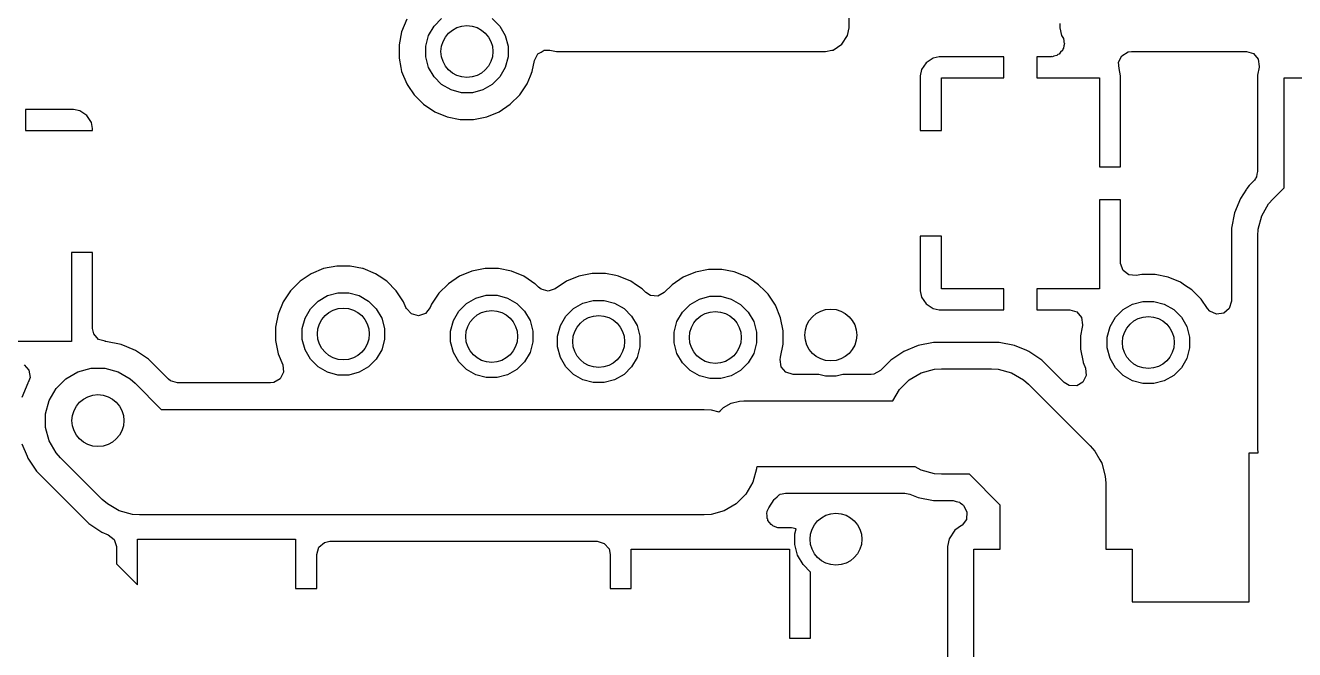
# Model space of a CAD drawing. Extents: x 3.09 to 4.62, y -6.46 to -3.15.
# Drawn here: x 3.7775 to 4.259, y -4.5769 to -4.3401 of the extents above; entities that cross this region are included whole.
import ezdxf

# ---------------------------------------------------------------- set-up
doc = ezdxf.new("R2010")
doc.units = 0
doc.header["$MEASUREMENT"] = 0
doc.layers.add('BLACK', color=7, linetype='CONTINUOUS')

msp = doc.modelspace()

# ---------------------------------------------------------------- linework, layer by layer
at = {"layer": 'BLACK', "linetype": 'CONTINUOUS'}
for p, q in [((4.09002, -4.34099), (4.09002, -4.31969)), ((3.92216, -4.33779), (3.92022, -4.34248)), ((3.93251, -4.34041), (3.93541, -4.33751)), ((3.95459, -4.33751), (3.95749, -4.34041)), ((3.92022, -4.34248), (3.91923, -4.34746)), ((3.92022, -4.34248), (3.92022, -4.34248)), ((3.93045, -4.34397), (3.93251, -4.34041)), ((3.95749, -4.34041), (3.95955, -4.34397)), ((4.08944, -4.34391), (4.09002, -4.34099)), ((4.16998, -4.33939), (4.16998, -4.34099)), ((4.16998, -4.34099), (4.17056, -4.34391)), ((3.91923, -4.34746), (3.91923, -4.35254)), ((3.92939, -4.34794), (3.93045, -4.34397)), ((3.92939, -4.35206), (3.92939, -4.34794)), ((3.95955, -4.34397), (3.96061, -4.34794)), ((3.96061, -4.34794), (3.96061, -4.35206)), ((4.08391, -4.34944), (4.08722, -4.34722)), ((4.08722, -4.34722), (4.08944, -4.34391)), ((4.17056, -4.34391), (4.17131, -4.34503)), ((4.17131, -4.34503), (4.17152, -4.3459)), ((4.17141, -4.34781), (4.17136, -4.34869)), ((4.17165, -4.34695), (4.17141, -4.34781)), ((4.17152, -4.3459), (4.17149, -4.34644)), ((4.17149, -4.34644), (4.17165, -4.34695)), ((3.91923, -4.35254), (3.91994, -4.35609)), ((3.93045, -4.35603), (3.92939, -4.35206)), ((3.96061, -4.35206), (3.95955, -4.35603)), ((3.9706, -4.35338), (3.97125, -4.35215)), ((3.97125, -4.35215), (3.97189, -4.35093)), ((3.97189, -4.35093), (3.9719, -4.35092)), ((3.9719, -4.35092), (3.97191, -4.35091)), ((3.97191, -4.35091), (3.97311, -4.35023)), ((3.97311, -4.35023), (3.97432, -4.34954)), ((3.97432, -4.34954), (3.97434, -4.34954)), ((3.97434, -4.34954), (3.97435, -4.34954)), ((3.97435, -4.34954), (3.97442, -4.34954)), ((3.97442, -4.34954), (3.97643, -4.34951)), ((3.97643, -4.34951), (3.97901, -4.35002)), ((3.97901, -4.35002), (4.08099, -4.35002)), ((4.08099, -4.35002), (4.08341, -4.34954)), ((4.08099, -4.35002), (4.08099, -4.35002)), ((4.08099, -4.35002), (4.08099, -4.35002)), ((4.08341, -4.34954), (4.08391, -4.34944)), ((4.12188, -4.35246), (4.11923, -4.35423)), ((4.12421, -4.352), (4.12188, -4.35246)), ((4.14875, -4.352), (4.12421, -4.352)), ((4.14875, -4.36), (4.14875, -4.352)), ((4.16669, -4.352), (4.16125, -4.352)), ((4.16125, -4.352), (4.16125, -4.36)), ((4.16694, -4.35194), (4.16669, -4.352)), ((4.16713, -4.35198), (4.16694, -4.35194)), ((4.16761, -4.35179), (4.16713, -4.35198)), ((4.16883, -4.35151), (4.16761, -4.35179)), ((4.16923, -4.35116), (4.16883, -4.35151)), ((4.16973, -4.35096), (4.16923, -4.35116)), ((4.17025, -4.35024), (4.16973, -4.35096)), ((4.17091, -4.34965), (4.17025, -4.35024)), ((4.17105, -4.34913), (4.17091, -4.34965)), ((4.17136, -4.34869), (4.17105, -4.34913)), ((4.19224, -4.3541), (4.19349, -4.3516)), ((4.19349, -4.3516), (4.19589, -4.35017)), ((4.19589, -4.35017), (4.19712, -4.35002)), ((4.19712, -4.35002), (4.24072, -4.35002)), ((4.24072, -4.35002), (4.24341, -4.35081)), ((4.24341, -4.35081), (4.24524, -4.35292)), ((4.24524, -4.35292), (4.24563, -4.35569)), ((3.91994, -4.35609), (3.92022, -4.35752)), ((3.92022, -4.35752), (3.92216, -4.36221)), ((3.93251, -4.35959), (3.93045, -4.35603)), ((3.95955, -4.35603), (3.95749, -4.35959)), ((3.96908, -4.35921), (3.96978, -4.35752)), ((3.96978, -4.35752), (3.9706, -4.35338)), ((3.9706, -4.35338), (3.9706, -4.35338)), ((4.11746, -4.35688), (4.117, -4.35921)), ((4.11923, -4.35423), (4.11746, -4.35688)), ((4.19248, -4.35639), (4.19224, -4.3541)), ((4.19244, -4.3564), (4.19248, -4.35639)), ((4.193, -4.35921), (4.19244, -4.3564)), ((4.24559, -4.35595), (4.24498, -4.35901)), ((4.24563, -4.35569), (4.24559, -4.35595)), ((3.92216, -4.36221), (3.9226, -4.36286)), ((3.93541, -4.36249), (3.93251, -4.35959)), ((3.93897, -4.36455), (3.93541, -4.36249)), ((3.95459, -4.36249), (3.95103, -4.36455)), ((3.95749, -4.35959), (3.95459, -4.36249)), ((3.96502, -4.36643), (3.96784, -4.36221)), ((3.96784, -4.36221), (3.96908, -4.35921)), ((4.117, -4.35921), (4.117, -4.38)), ((4.125, -4.38), (4.125, -4.36)), ((4.125, -4.36), (4.14875, -4.36)), ((4.16125, -4.36), (4.185, -4.36)), ((4.185, -4.36), (4.185, -4.39375)), ((4.193, -4.39375), (4.193, -4.35921)), ((4.193, -4.35921), (4.193, -4.35921)), ((4.24498, -4.35901), (4.24498, -4.39551)), ((4.255, -4.40172), (4.255, -4.36)), ((4.255, -4.36), (4.315, -4.36)), ((3.9226, -4.36286), (3.92498, -4.36643)), ((3.92498, -4.36643), (3.92499, -4.36643)), ((3.92499, -4.36643), (3.92857, -4.37002)), ((3.94294, -4.36561), (3.93897, -4.36455)), ((3.94706, -4.36561), (3.94294, -4.36561)), ((3.95103, -4.36455), (3.94706, -4.36561)), ((3.96143, -4.37002), (3.96502, -4.36643)), ((3.79579, -4.372), (3.7775, -4.372)), ((3.7775, -4.372), (3.7775, -4.38)), ((3.79812, -4.37246), (3.79579, -4.372)), ((3.92857, -4.37002), (3.92857, -4.37002)), ((3.92857, -4.37002), (3.93279, -4.37284)), ((3.95721, -4.37284), (3.96143, -4.37002)), ((3.80077, -4.37423), (3.79812, -4.37246)), ((3.80254, -4.37688), (3.80077, -4.37423)), ((3.803, -4.37921), (3.80254, -4.37688)), ((3.93279, -4.37284), (3.93748, -4.37478)), ((3.93748, -4.37478), (3.94246, -4.37577)), ((3.94246, -4.37577), (3.94246, -4.37577)), ((3.94246, -4.37577), (3.94754, -4.37577)), ((3.94754, -4.37577), (3.95252, -4.37478)), ((3.94754, -4.37577), (3.94754, -4.37577)), ((3.95252, -4.37478), (3.95721, -4.37284)), ((3.7775, -4.38), (3.795, -4.38)), ((3.795, -4.38), (3.803, -4.38)), ((3.803, -4.38), (3.803, -4.37921)), ((3.803, -4.37921), (3.803, -4.37921)), ((4.117, -4.38), (4.125, -4.38)), ((4.185, -4.39375), (4.193, -4.39375)), ((4.24498, -4.39551), (4.24468, -4.39652)), ((4.24172, -4.40082), (4.24095, -4.40198)), ((4.24366, -4.39889), (4.24172, -4.40082)), ((4.24378, -4.39875), (4.24366, -4.39889)), ((4.24419, -4.39819), (4.24378, -4.39875)), ((4.24426, -4.39796), (4.24419, -4.39819)), ((4.24454, -4.39756), (4.24426, -4.39796)), ((4.24468, -4.39652), (4.24454, -4.39756)), ((4.23844, -4.40574), (4.23617, -4.4112)), ((4.24078, -4.40223), (4.23844, -4.40574)), ((4.23844, -4.40574), (4.23844, -4.40574)), ((4.24095, -4.40198), (4.24078, -4.40223)), ((4.24078, -4.40223), (4.24078, -4.40223)), ((4.24917, -4.40779), (4.2509, -4.40582)), ((4.2509, -4.40582), (4.255, -4.40172)), ((4.193, -4.40625), (4.185, -4.40625)), ((4.185, -4.40625), (4.185, -4.44)), ((4.193, -4.43016), (4.193, -4.40625)), ((4.24656, -4.41231), (4.24917, -4.40779)), ((4.23617, -4.4112), (4.23502, -4.417)), ((4.23617, -4.4112), (4.23617, -4.4112)), ((4.24521, -4.41735), (4.24656, -4.41231)), ((4.117, -4.42), (4.117, -4.44079)), ((4.125, -4.42), (4.117, -4.42)), ((4.125, -4.44), (4.125, -4.42)), ((4.23502, -4.417), (4.23502, -4.44475)), ((4.24504, -4.41996), (4.24521, -4.41735)), ((4.24504, -4.50058), (4.24504, -4.41996)), ((3.803, -4.42625), (3.795, -4.42625)), ((3.795, -4.42625), (3.795, -4.46)), ((3.803, -4.45502), (3.803, -4.42625)), ((3.88592, -4.43431), (3.8817, -4.43713)), ((3.89061, -4.43236), (3.88592, -4.43431)), ((3.89558, -4.43137), (3.89061, -4.43236)), ((3.89061, -4.43236), (3.89061, -4.43236)), ((3.90066, -4.43137), (3.89558, -4.43137)), ((3.89558, -4.43137), (3.89558, -4.43137)), ((3.9054, -4.43232), (3.90066, -4.43137)), ((3.90066, -4.43137), (3.90066, -4.43137)), ((3.90564, -4.43236), (3.9054, -4.43232)), ((3.91033, -4.43431), (3.90564, -4.43236)), ((3.91174, -4.43525), (3.91033, -4.43431)), ((3.94688, -4.43331), (3.94219, -4.43525)), ((3.95186, -4.43232), (3.94688, -4.43331)), ((3.94688, -4.43331), (3.94688, -4.43331)), ((3.95694, -4.43232), (3.95186, -4.43232)), ((3.95186, -4.43232), (3.95186, -4.43232)), ((3.96191, -4.43331), (3.95694, -4.43232)), ((3.95694, -4.43232), (3.95694, -4.43232)), ((3.9666, -4.43525), (3.96191, -4.43331)), ((3.99246, -4.43423), (3.98748, -4.43522)), ((3.99754, -4.43423), (3.99246, -4.43423)), ((3.99246, -4.43423), (3.99246, -4.43423)), ((4.00152, -4.43502), (3.99754, -4.43423)), ((3.99754, -4.43423), (3.99754, -4.43423)), ((4.03172, -4.4337), (4.02703, -4.43564)), ((4.0367, -4.4327), (4.03172, -4.4337)), ((4.03172, -4.4337), (4.03172, -4.4337)), ((4.04177, -4.4327), (4.0367, -4.4327)), ((4.0367, -4.4327), (4.0367, -4.4327)), ((4.04639, -4.43362), (4.04177, -4.4327)), ((4.04177, -4.4327), (4.04177, -4.4327)), ((4.04675, -4.4337), (4.04639, -4.43362)), ((4.05144, -4.43564), (4.04675, -4.4337)), ((4.19301, -4.43042), (4.193, -4.43016)), ((4.19394, -4.43306), (4.19301, -4.43042)), ((4.19614, -4.43477), (4.19394, -4.43306)), ((4.19893, -4.43502), (4.19614, -4.43477)), ((4.20101, -4.43461), (4.19893, -4.43502)), ((4.20608, -4.43461), (4.20101, -4.43461)), ((4.20101, -4.43461), (4.20101, -4.43461)), ((4.21106, -4.4356), (4.20608, -4.43461)), ((4.20608, -4.43461), (4.20608, -4.43461)), ((3.8817, -4.43713), (3.87811, -4.44072)), ((3.8817, -4.43713), (3.8817, -4.43713)), ((3.91455, -4.43713), (3.91174, -4.43525)), ((3.91814, -4.44072), (3.91455, -4.43713)), ((3.91455, -4.43713), (3.91455, -4.43713)), ((3.93797, -4.43807), (3.93438, -4.44166)), ((3.94219, -4.43525), (3.93797, -4.43807)), ((3.93797, -4.43807), (3.93797, -4.43807)), ((3.96818, -4.4363), (3.9666, -4.43525)), ((3.97082, -4.43807), (3.96818, -4.4363)), ((3.97083, -4.43807), (3.97082, -4.43807)), ((3.9722, -4.43944), (3.97083, -4.43807)), ((3.9731, -4.44016), (3.9722, -4.43944)), ((3.98279, -4.43716), (3.97846, -4.44006)), ((3.98748, -4.43522), (3.98279, -4.43716)), ((3.98748, -4.43522), (3.98748, -4.43522)), ((4.00252, -4.43522), (4.00152, -4.43502)), ((4.00721, -4.43716), (4.00252, -4.43522)), ((4.00933, -4.43858), (4.00721, -4.43716)), ((4.01143, -4.43998), (4.00933, -4.43858)), ((4.02281, -4.43846), (4.01986, -4.44141)), ((4.02703, -4.43564), (4.02281, -4.43846)), ((4.02281, -4.43846), (4.02281, -4.43846)), ((4.05367, -4.43713), (4.05144, -4.43564)), ((4.05566, -4.43846), (4.05367, -4.43713)), ((4.05799, -4.44079), (4.05566, -4.43846)), ((4.05566, -4.43846), (4.05566, -4.43846)), ((4.21575, -4.43754), (4.21106, -4.4356)), ((4.2173, -4.43858), (4.21575, -4.43754)), ((4.21997, -4.44036), (4.2173, -4.43858)), ((3.87811, -4.44072), (3.87529, -4.44494)), ((3.87811, -4.44072), (3.87811, -4.44072)), ((3.88853, -4.44465), (3.8921, -4.44259)), ((3.8921, -4.44259), (3.89607, -4.44153)), ((3.89607, -4.44153), (3.90018, -4.44153)), ((3.90018, -4.44153), (3.90415, -4.44259)), ((3.90415, -4.44259), (3.90771, -4.44465)), ((3.92096, -4.44494), (3.91814, -4.44072)), ((3.91814, -4.44072), (3.91814, -4.44072)), ((3.93438, -4.44166), (3.93156, -4.44588)), ((3.93438, -4.44166), (3.93438, -4.44166)), ((3.94481, -4.44559), (3.94837, -4.44354)), ((3.94837, -4.44354), (3.95234, -4.44247)), ((3.95234, -4.44247), (3.95645, -4.44247)), ((3.95645, -4.44247), (3.96043, -4.44354)), ((3.96043, -4.44354), (3.96399, -4.44559)), ((3.97579, -4.4409), (3.9731, -4.44016)), ((3.97846, -4.44006), (3.97579, -4.4409)), ((3.98897, -4.44545), (3.99294, -4.44439)), ((3.99294, -4.44439), (3.99706, -4.44439)), ((3.99706, -4.44439), (4.00103, -4.44545)), ((4.01143, -4.43999), (4.01143, -4.43998)), ((4.01285, -4.44141), (4.01143, -4.43999)), ((4.01462, -4.44255), (4.01285, -4.44141)), ((4.01741, -4.44275), (4.01462, -4.44255)), ((4.01986, -4.44141), (4.01741, -4.44275)), ((4.02965, -4.44598), (4.03321, -4.44392)), ((4.03321, -4.44392), (4.03718, -4.44286)), ((4.03718, -4.44286), (4.04129, -4.44286)), ((4.04129, -4.44286), (4.04526, -4.44392)), ((4.04526, -4.44392), (4.04882, -4.44598)), ((4.05925, -4.44205), (4.05799, -4.44079)), ((4.06207, -4.44627), (4.05925, -4.44205)), ((4.05925, -4.44205), (4.05925, -4.44205)), ((4.117, -4.44079), (4.11746, -4.44312)), ((4.11746, -4.44312), (4.11923, -4.44577)), ((4.14875, -4.44), (4.125, -4.44)), ((4.14875, -4.448), (4.14875, -4.44)), ((4.185, -4.44), (4.16125, -4.44)), ((4.16125, -4.44), (4.16125, -4.448)), ((4.22356, -4.44395), (4.21997, -4.44036)), ((4.21997, -4.44036), (4.21997, -4.44036)), ((4.22593, -4.44751), (4.22356, -4.44395)), ((4.22356, -4.44395), (4.22356, -4.44395)), ((3.87529, -4.44494), (3.87334, -4.44963)), ((3.88357, -4.45112), (3.88563, -4.44755)), ((3.88563, -4.44755), (3.88853, -4.44465)), ((3.90771, -4.44465), (3.91062, -4.44755)), ((3.91062, -4.44755), (3.91267, -4.45112)), ((3.92187, -4.44715), (3.92096, -4.44494)), ((3.92096, -4.44494), (3.92096, -4.44494)), ((3.92202, -4.44747), (3.92187, -4.44715)), ((3.92392, -4.44951), (3.92202, -4.44747)), ((3.92928, -4.44932), (3.92663, -4.45021)), ((3.93104, -4.44715), (3.92928, -4.44932)), ((3.93156, -4.44588), (3.93104, -4.44715)), ((3.93156, -4.44588), (3.93156, -4.44588)), ((3.93985, -4.45206), (3.94191, -4.4485)), ((3.94191, -4.4485), (3.94481, -4.44559)), ((3.96399, -4.44559), (3.96689, -4.4485)), ((3.96689, -4.4485), (3.96895, -4.45206)), ((3.98251, -4.45041), (3.98541, -4.44751)), ((3.98541, -4.44751), (3.98897, -4.44545)), ((4.00103, -4.44545), (4.00459, -4.44751)), ((4.00459, -4.44751), (4.00749, -4.45041)), ((4.02469, -4.45245), (4.02674, -4.44889)), ((4.02674, -4.44889), (4.02965, -4.44598)), ((4.04882, -4.44598), (4.05173, -4.44889)), ((4.05173, -4.44889), (4.05379, -4.45245)), ((4.06401, -4.45096), (4.06207, -4.44627)), ((4.11923, -4.44577), (4.12188, -4.44754)), ((4.12188, -4.44754), (4.12421, -4.448)), ((4.12421, -4.448), (4.12421, -4.448)), ((4.12421, -4.448), (4.14875, -4.448)), ((4.16125, -4.448), (4.17369, -4.448)), ((4.17369, -4.448), (4.17637, -4.44879)), ((4.17637, -4.44879), (4.1782, -4.4509)), ((4.19105, -4.45079), (4.19396, -4.44788)), ((4.19396, -4.44788), (4.19752, -4.44583)), ((4.19752, -4.44583), (4.20149, -4.44477)), ((4.20149, -4.44477), (4.2056, -4.44477)), ((4.2056, -4.44477), (4.20957, -4.44583)), ((4.20957, -4.44583), (4.21313, -4.44788)), ((4.21313, -4.44788), (4.21604, -4.45079)), ((4.22681, -4.4485), (4.22593, -4.44751)), ((4.22935, -4.44966), (4.22681, -4.4485)), ((4.23212, -4.44926), (4.22935, -4.44966)), ((4.23423, -4.44743), (4.23212, -4.44926)), ((4.23502, -4.44475), (4.23423, -4.44743)), ((3.87334, -4.44963), (3.87235, -4.4546)), ((3.87334, -4.44963), (3.87334, -4.44963)), ((3.88251, -4.45509), (3.88357, -4.45112)), ((3.91267, -4.45112), (3.91373, -4.45509)), ((3.92663, -4.45021), (3.92392, -4.44951)), ((3.93879, -4.45603), (3.93985, -4.45206)), ((3.96895, -4.45206), (3.97001, -4.45603)), ((3.97939, -4.45794), (3.98045, -4.45397)), ((3.98045, -4.45397), (3.98251, -4.45041)), ((4.00749, -4.45041), (4.00955, -4.45397)), ((4.00955, -4.45397), (4.01061, -4.45794)), ((4.02362, -4.45642), (4.02469, -4.45245)), ((4.05379, -4.45245), (4.05485, -4.45642)), ((4.065, -4.45593), (4.06401, -4.45096)), ((4.1782, -4.4509), (4.1786, -4.45367)), ((4.17855, -4.45393), (4.17842, -4.4546)), ((4.1786, -4.45367), (4.17855, -4.45393)), ((4.18899, -4.45435), (4.19105, -4.45079)), ((4.21604, -4.45079), (4.21809, -4.45435)), ((3.80345, -4.45708), (3.803, -4.45502)), ((3.80528, -4.45919), (3.80345, -4.45708)), ((3.87235, -4.4546), (3.87235, -4.45968)), ((3.88251, -4.4592), (3.88251, -4.45509)), ((3.91373, -4.45509), (3.91373, -4.4592)), ((3.93879, -4.46014), (3.93879, -4.45603)), ((3.97001, -4.45603), (3.97001, -4.46014)), ((3.97939, -4.46206), (3.97939, -4.45794)), ((4.01061, -4.45794), (4.01061, -4.46206)), ((4.02362, -4.46053), (4.02362, -4.45642)), ((4.05485, -4.45642), (4.05485, -4.46053)), ((4.065, -4.46101), (4.065, -4.45593)), ((4.17842, -4.4546), (4.17778, -4.45784)), ((4.17778, -4.45784), (4.17778, -4.46292)), ((4.18793, -4.45832), (4.18899, -4.45435)), ((4.18793, -4.46243), (4.18793, -4.45832)), ((4.21809, -4.45435), (4.21916, -4.45832)), ((4.21916, -4.45832), (4.21916, -4.46243)), ((3.795, -4.46), (3.77125, -4.46)), ((3.80772, -4.45991), (3.80528, -4.45919)), ((3.80771, -4.45996), (3.80772, -4.45991)), ((3.80796, -4.45998), (3.80771, -4.45996)), ((3.81376, -4.46113), (3.80796, -4.45998)), ((3.81595, -4.46204), (3.81376, -4.46113)), ((3.81376, -4.46113), (3.81376, -4.46113)), ((3.81922, -4.4634), (3.81595, -4.46204)), ((3.82111, -4.46466), (3.81922, -4.4634)), ((3.87235, -4.45968), (3.87334, -4.46466)), ((3.88357, -4.46317), (3.88251, -4.4592)), ((3.88563, -4.46673), (3.88357, -4.46317)), ((3.91267, -4.46317), (3.91062, -4.46673)), ((3.91373, -4.4592), (3.91267, -4.46317)), ((3.93985, -4.46411), (3.93879, -4.46014)), ((3.97001, -4.46014), (3.96895, -4.46411)), ((3.98045, -4.46603), (3.97939, -4.46206)), ((4.01061, -4.46206), (4.00955, -4.46603)), ((4.02469, -4.4645), (4.02362, -4.46053)), ((4.05485, -4.46053), (4.05379, -4.4645)), ((4.06401, -4.46599), (4.065, -4.46101)), ((4.11078, -4.46374), (4.10586, -4.46702)), ((4.11624, -4.46148), (4.11078, -4.46374)), ((4.12204, -4.46032), (4.11624, -4.46148)), ((4.11624, -4.46148), (4.11624, -4.46148)), ((4.14692, -4.46032), (4.12204, -4.46032)), ((4.12204, -4.46032), (4.12204, -4.46032)), ((4.15272, -4.46148), (4.14692, -4.46032)), ((4.14692, -4.46032), (4.14692, -4.46032)), ((4.15736, -4.4634), (4.15272, -4.46148)), ((4.15818, -4.46374), (4.15736, -4.4634)), ((4.1631, -4.46702), (4.15818, -4.46374)), ((4.17778, -4.46292), (4.17877, -4.46789)), ((4.18899, -4.46641), (4.18793, -4.46243)), ((4.21916, -4.46243), (4.21809, -4.46641)), ((3.8231, -4.46599), (3.82111, -4.46466)), ((3.82414, -4.46668), (3.8231, -4.46599)), ((3.83173, -4.47428), (3.82414, -4.46668)), ((3.87334, -4.46466), (3.87334, -4.46466)), ((3.87334, -4.46466), (3.87509, -4.46887)), ((3.88853, -4.46964), (3.88563, -4.46673)), ((3.91062, -4.46673), (3.90771, -4.46964)), ((3.94191, -4.46767), (3.93985, -4.46411)), ((3.94481, -4.47058), (3.94191, -4.46767)), ((3.96689, -4.46767), (3.96399, -4.47058)), ((3.96895, -4.46411), (3.96689, -4.46767)), ((3.98251, -4.46959), (3.98045, -4.46603)), ((4.00955, -4.46603), (4.00749, -4.46959)), ((4.02674, -4.46806), (4.02469, -4.4645)), ((4.02965, -4.47097), (4.02674, -4.46806)), ((4.05173, -4.46806), (4.04882, -4.47097)), ((4.05379, -4.4645), (4.05173, -4.46806)), ((4.06382, -4.46681), (4.06399, -4.46608)), ((4.06422, -4.46958), (4.06382, -4.46681)), ((4.06399, -4.46608), (4.06401, -4.46599)), ((4.06401, -4.46599), (4.06401, -4.46599)), ((4.10586, -4.46702), (4.10186, -4.47103)), ((4.10586, -4.46702), (4.10586, -4.46702)), ((4.17159, -4.47552), (4.1631, -4.46702)), ((4.1631, -4.46702), (4.1631, -4.46702)), ((4.17877, -4.46789), (4.17877, -4.4679)), ((4.17877, -4.4679), (4.17968, -4.47011)), ((4.19105, -4.46997), (4.18899, -4.46641)), ((4.21809, -4.46641), (4.21604, -4.46997)), ((3.777, -4.46879), (3.77883, -4.4709)), ((3.77883, -4.4709), (3.77923, -4.47367)), ((3.79282, -4.47413), (3.79735, -4.47152)), ((3.79735, -4.47152), (3.80239, -4.47017)), ((3.80239, -4.47017), (3.80761, -4.47017)), ((3.80761, -4.47017), (3.81265, -4.47152)), ((3.81265, -4.47152), (3.81718, -4.47413)), ((3.87539, -4.47165), (3.87414, -4.47415)), ((3.87509, -4.46887), (3.87539, -4.47165)), ((3.8921, -4.47169), (3.88853, -4.46964)), ((3.89607, -4.47275), (3.8921, -4.47169)), ((3.90018, -4.47275), (3.89607, -4.47275)), ((3.90415, -4.47169), (3.90018, -4.47275)), ((3.90771, -4.46964), (3.90415, -4.47169)), ((3.94837, -4.47263), (3.94481, -4.47058)), ((3.95234, -4.4737), (3.94837, -4.47263)), ((3.96043, -4.47263), (3.95645, -4.4737)), ((3.96399, -4.47058), (3.96043, -4.47263)), ((3.98541, -4.47249), (3.98251, -4.46959)), ((3.98897, -4.47455), (3.98541, -4.47249)), ((4.00459, -4.47249), (4.00103, -4.47455)), ((4.00749, -4.46959), (4.00459, -4.47249)), ((4.03321, -4.47302), (4.02965, -4.47097)), ((4.03718, -4.47409), (4.03321, -4.47302)), ((4.04526, -4.47302), (4.04129, -4.47409)), ((4.04882, -4.47097), (4.04526, -4.47302)), ((4.06605, -4.47169), (4.06422, -4.46958)), ((4.06873, -4.47248), (4.06605, -4.47169)), ((4.07847, -4.47248), (4.06873, -4.47248)), ((4.08099, -4.47316), (4.07847, -4.47248)), ((4.0851, -4.47316), (4.08099, -4.47316)), ((4.08762, -4.47248), (4.0851, -4.47316)), ((4.09835, -4.47248), (4.08762, -4.47248)), ((4.09941, -4.47237), (4.09835, -4.47248)), ((4.10186, -4.47103), (4.09941, -4.47237)), ((4.11282, -4.47448), (4.11735, -4.47186)), ((4.11735, -4.47186), (4.12239, -4.47051)), ((4.12239, -4.47051), (4.125, -4.47034)), ((4.125, -4.47034), (4.14396, -4.47034)), ((4.14396, -4.47034), (4.14658, -4.47051)), ((4.14658, -4.47051), (4.15162, -4.47186)), ((4.15162, -4.47186), (4.15614, -4.47448)), ((4.17998, -4.47289), (4.17873, -4.47539)), ((4.17968, -4.47011), (4.17998, -4.47289)), ((4.19396, -4.47287), (4.19105, -4.46997)), ((4.19752, -4.47493), (4.19396, -4.47287)), ((4.21313, -4.47287), (4.20957, -4.47493)), ((4.21604, -4.46997), (4.21313, -4.47287)), ((3.7784, -4.47578), (3.77613, -4.48124)), ((3.77844, -4.47572), (3.7784, -4.47578)), ((3.7784, -4.47578), (3.7784, -4.47578)), ((3.77846, -4.47566), (3.77844, -4.47572)), ((3.77851, -4.47557), (3.77846, -4.47566)), ((3.77923, -4.47367), (3.7785, -4.47556)), ((3.7785, -4.47556), (3.77851, -4.47557)), ((3.78652, -4.48235), (3.78913, -4.47782)), ((3.78913, -4.47782), (3.79282, -4.47413)), ((3.81718, -4.47413), (3.81914, -4.47586)), ((3.81914, -4.47586), (3.82903, -4.48575)), ((3.83256, -4.47494), (3.83173, -4.47428)), ((3.83524, -4.47573), (3.83256, -4.47494)), ((3.87051, -4.47573), (3.83524, -4.47573)), ((3.87173, -4.47557), (3.87051, -4.47573)), ((3.87414, -4.47415), (3.87173, -4.47557)), ((3.95645, -4.4737), (3.95234, -4.4737)), ((3.99294, -4.47561), (3.98897, -4.47455)), ((3.99706, -4.47561), (3.99294, -4.47561)), ((4.00103, -4.47455), (3.99706, -4.47561)), ((4.04129, -4.47409), (4.03718, -4.47409)), ((4.10663, -4.4825), (4.10913, -4.47817)), ((4.10913, -4.47817), (4.11282, -4.47448)), ((4.15614, -4.47448), (4.15811, -4.4762)), ((4.15811, -4.4762), (4.1815, -4.4996)), ((4.17353, -4.47672), (4.17159, -4.47552)), ((4.17633, -4.47682), (4.17353, -4.47672)), ((4.17873, -4.47539), (4.17633, -4.47682)), ((4.20149, -4.47599), (4.19752, -4.47493)), ((4.2056, -4.47599), (4.20149, -4.47599)), ((4.20957, -4.47493), (4.2056, -4.47599)), ((3.78517, -4.48739), (3.78652, -4.48235)), ((4.04522, -4.48345), (4.04837, -4.48261)), ((4.04837, -4.48261), (4.05, -4.4825)), ((4.05, -4.4825), (4.10663, -4.4825)), ((3.78517, -4.49261), (3.78517, -4.48739)), ((3.82903, -4.48575), (4.035, -4.48575)), ((4.035, -4.48575), (4.03761, -4.48592)), ((4.03761, -4.48592), (4.0406, -4.48672)), ((4.0406, -4.48672), (4.04116, -4.48616)), ((4.04116, -4.48616), (4.04239, -4.48508)), ((4.04239, -4.48508), (4.04522, -4.48345)), ((3.78652, -4.49765), (3.78517, -4.49261)), ((3.77613, -4.49876), (3.77811, -4.50353)), ((3.78913, -4.50218), (3.78652, -4.49765)), ((3.79086, -4.50414), (3.78913, -4.50218)), ((4.1815, -4.4996), (4.18323, -4.50156)), ((4.18323, -4.50156), (4.18516, -4.5049)), ((4.24175, -4.55874), (4.24175, -4.5022)), ((4.24175, -4.5022), (4.24515, -4.5022)), ((4.24515, -4.5022), (4.24504, -4.50058)), ((3.77811, -4.50353), (3.7784, -4.50422)), ((3.7784, -4.50422), (3.77891, -4.50498)), ((3.77891, -4.50498), (3.78168, -4.50914)), ((3.80661, -4.51989), (3.79086, -4.50414)), ((4.18516, -4.5049), (4.18584, -4.50609)), ((4.18584, -4.50609), (4.18719, -4.51113)), ((3.78168, -4.50914), (3.78168, -4.50914)), ((3.78168, -4.50914), (3.80161, -4.52907)), ((4.05483, -4.50836), (4.05348, -4.5134)), ((4.05518, -4.5075), (4.05483, -4.50785)), ((4.05483, -4.50785), (4.05483, -4.50836)), ((4.11506, -4.5075), (4.05518, -4.5075)), ((4.11735, -4.50882), (4.11506, -4.5075)), ((4.12239, -4.51017), (4.11735, -4.50882)), ((4.125, -4.51034), (4.12239, -4.51017)), ((4.13568, -4.51034), (4.125, -4.51034)), ((4.14736, -4.52202), (4.13568, -4.51034)), ((4.18719, -4.51113), (4.18736, -4.51374)), ((4.05348, -4.5134), (4.05087, -4.51792)), ((4.18736, -4.51374), (4.18736, -4.53874)), ((3.80857, -4.52162), (3.80661, -4.51989)), ((3.81309, -4.52423), (3.80857, -4.52162)), ((4.04718, -4.52162), (4.04265, -4.52423)), ((4.05087, -4.51792), (4.04718, -4.52162)), ((4.05956, -4.52303), (4.0616, -4.51997)), ((4.0616, -4.51997), (4.06161, -4.51995)), ((4.06161, -4.51995), (4.06176, -4.51973)), ((4.06176, -4.51973), (4.06265, -4.51898)), ((4.06265, -4.51898), (4.06347, -4.51815)), ((4.06347, -4.51815), (4.06372, -4.51808)), ((4.06372, -4.51808), (4.0639, -4.51793)), ((4.0639, -4.51793), (4.06466, -4.51784)), ((4.06466, -4.51784), (4.06588, -4.51752)), ((4.06588, -4.51752), (4.11118, -4.51752)), ((4.11118, -4.51752), (4.11308, -4.5179)), ((4.11308, -4.5179), (4.11624, -4.51921)), ((4.11624, -4.51921), (4.12204, -4.52036)), ((4.12204, -4.52036), (4.12948, -4.52036)), ((4.12948, -4.52036), (4.13065, -4.52071)), ((4.13065, -4.52071), (4.13185, -4.52097)), ((4.13185, -4.52097), (4.13205, -4.52112)), ((4.13205, -4.52112), (4.13216, -4.52115)), ((4.13216, -4.52115), (4.13298, -4.52182)), ((3.81814, -4.52558), (3.81309, -4.52423)), ((3.82075, -4.52575), (3.81814, -4.52558)), ((4.035, -4.52575), (3.82075, -4.52575)), ((4.03761, -4.52558), (4.035, -4.52575)), ((4.04265, -4.52423), (4.03761, -4.52558)), ((4.05878, -4.52507), (4.05894, -4.52463)), ((4.05892, -4.52608), (4.05878, -4.52507)), ((4.0589, -4.5271), (4.05892, -4.52608)), ((4.05894, -4.52463), (4.05895, -4.5243)), ((4.05895, -4.5243), (4.05955, -4.52304)), ((4.05955, -4.52304), (4.05956, -4.52303)), ((4.05956, -4.52303), (4.05956, -4.52303)), ((4.13298, -4.52182), (4.13338, -4.52222)), ((4.13338, -4.52222), (4.13472, -4.52467)), ((4.13472, -4.52467), (4.13453, -4.52746)), ((4.14736, -4.53874), (4.14736, -4.52202)), ((3.80161, -4.52907), (3.80161, -4.52907)), ((3.80161, -4.52907), (3.80161, -4.52907)), ((3.80161, -4.52907), (3.80653, -4.53235)), ((4.05912, -4.52744), (4.0589, -4.5271)), ((4.05917, -4.52784), (4.05912, -4.52744)), ((4.05984, -4.52861), (4.05917, -4.52784)), ((4.06038, -4.52947), (4.05984, -4.52861)), ((4.06074, -4.52965), (4.06038, -4.52947)), ((4.061, -4.52995), (4.06074, -4.52965)), ((4.06198, -4.53024), (4.061, -4.52995)), ((4.0629, -4.53068), (4.06198, -4.53024)), ((4.0633, -4.53063), (4.0629, -4.53068)), ((4.06369, -4.53074), (4.0633, -4.53063)), ((4.06815, -4.53074), (4.06369, -4.53074)), ((4.06988, -4.53109), (4.06815, -4.53074)), ((4.06939, -4.53294), (4.06988, -4.53109)), ((4.13263, -4.52985), (4.13014, -4.53152)), ((4.13285, -4.5297), (4.13263, -4.52985)), ((4.13453, -4.52746), (4.13285, -4.5297)), ((3.80653, -4.53235), (3.80894, -4.53335)), ((3.80894, -4.53335), (3.81111, -4.5351)), ((3.81111, -4.5351), (3.812, -4.53775)), ((3.82, -4.55232), (3.82, -4.535)), ((3.82, -4.535), (3.88, -4.535)), ((3.88, -4.535), (3.88, -4.55374)), ((3.8909, -4.53622), (3.89296, -4.53577)), ((3.89296, -4.53577), (3.9944, -4.53577)), ((3.9944, -4.53577), (3.99708, -4.53656)), ((4.06939, -4.53706), (4.06939, -4.53294)), ((4.12792, -4.53483), (4.12734, -4.53775)), ((4.13014, -4.53152), (4.12792, -4.53483)), ((3.812, -4.53775), (3.812, -4.53793)), ((3.812, -4.53793), (3.812, -4.54432)), ((3.888, -4.54073), (3.88879, -4.53805)), ((3.888, -4.55374), (3.888, -4.54073)), ((3.88879, -4.53805), (3.8909, -4.53622)), ((3.99708, -4.53656), (3.99891, -4.53867)), ((3.99891, -4.53867), (3.99936, -4.54073)), ((3.99936, -4.54073), (3.99936, -4.55374)), ((4.00736, -4.55374), (4.00736, -4.53874)), ((4.00736, -4.53874), (4.06736, -4.53874)), ((4.06736, -4.53874), (4.06736, -4.57249)), ((4.07045, -4.54103), (4.06939, -4.53706)), ((4.12734, -4.53775), (4.12734, -4.61973)), ((4.13736, -4.61874), (4.13736, -4.53874)), ((4.13736, -4.53874), (4.14736, -4.53874)), ((4.18736, -4.53874), (4.19736, -4.53874)), ((4.19736, -4.53874), (4.19736, -4.55874)), ((3.812, -4.54432), (3.82, -4.55232)), ((4.07251, -4.54459), (4.07045, -4.54103)), ((4.07536, -4.54744), (4.07251, -4.54459)), ((4.07536, -4.57249), (4.07536, -4.54744)), ((3.88, -4.55374), (3.888, -4.55374)), ((3.99936, -4.55374), (4.00736, -4.55374)), ((4.19736, -4.55874), (4.24175, -4.55874)), ((4.06736, -4.57249), (4.07536, -4.57249))]:
    msp.add_line(p, q, dxfattribs=at)
at = {"layer": 'BLACK'}
for centre in [(3.945, -4.35), (3.89812, -4.45714), (3.9544, -4.45809), (4.03924, -4.45847), (4.08304, -4.45754), (3.995, -4.46), (4.20354, -4.46038), (3.805, -4.49), (4.085, -4.535)]:
    msp.add_circle(centre, 0.00984, dxfattribs=at)

doc.saveas('drawing.dxf')
